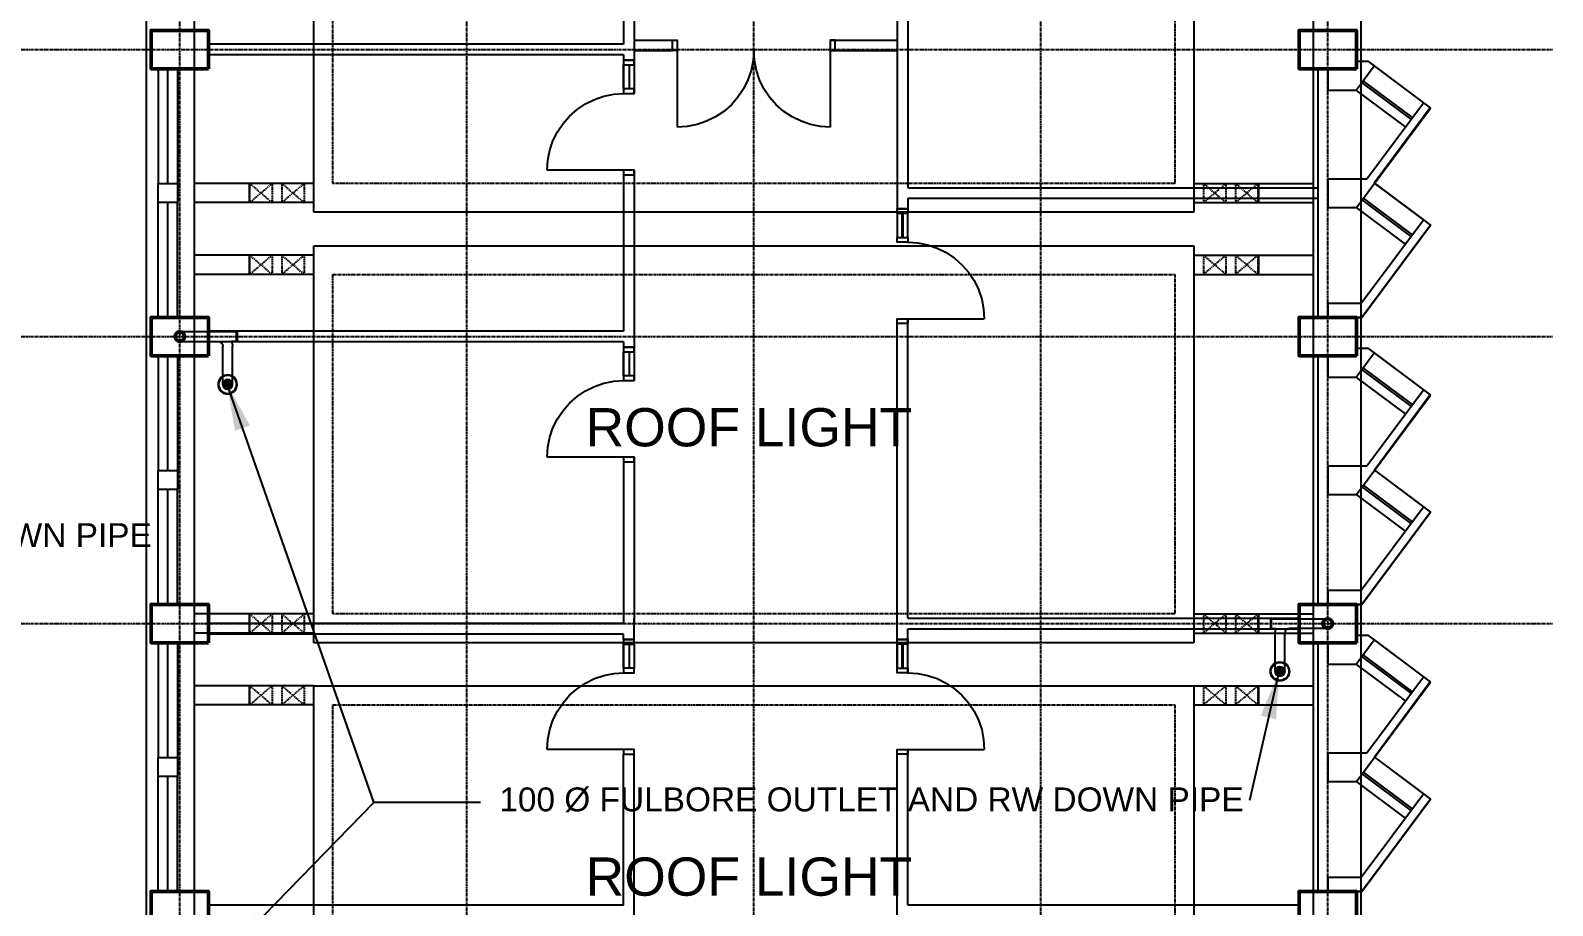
# Model space of a CAD drawing. Header units: millimetres. Extents: x -49883 to 118742, y -18440 to 67826.
# Drawn here: x 31906 to 47817, y 15828 to 24976 of the extents above; entities that cross this region are included whole.
import ezdxf

# ---------------------------------------------------------------- set-up
doc = ezdxf.new("R2010")
doc.units = ezdxf.units.MM
for name, pattern in [('PCENTRE', [50.8, 31.75, -6.35, 6.35, -6.35]), ('PCENTRE2', [28.575, 19.05, -3.175, 3.175, -3.175]), ('PDASHED', [19.05, 12.7, -6.35])]:
    doc.linetypes.add(name, pattern=pattern)
for name, color, linetype in [('Boundaries_and_building_grids', 140, 'PCENTRE2'), ('Fourth Floor - Roofs', 2, 'Continuous'), ('Fourth Floor - Structural Members', 5, 'Continuous'), ('Fourth Floor - Text and Leaders', 1, 'Continuous'), ('Third Floor - Curtain Walls', 1, 'Continuous'), ('Third Floor - Doors Windows and Openings', 1, 'Continuous'), ('Third Floor - Structural Members', 5, 'Continuous'), ('Third Floor - Walls', 3, 'Continuous')]:
    doc.layers.add(name, color=color, linetype=linetype)
doc.styles.add('Arial1', font='arial.ttf')
doc.dimstyles.new('ISO-25', dxfattribs={"dimtxt": 2.5, "dimasz": 2.5, "dimexe": 1.25, "dimexo": 0.625, "dimtad": 1, "dimtxsty": 'Standard', "dimcen": 2.5, "dimadec": 0, "dimazin": 0, "dimtfac": 1, "dimtmove": 0, "dimatfit": 3, "dimfxl": 1, "dimarcsym": 0})

# ---------------------------------------------------------------- blocks, each defined once
blk = doc.blocks.new('OffSetFullbore')
at = {"layer": 'Fourth Floor - Roofs', "linetype": 'Continuous'}
h = blk.add_hatch(dxfattribs=at)
h.set_pattern_fill('lines', color=256, scale=6.25, style=0)
h.set_pattern_definition([(0, (-14818.7696, 134.024), (0, 6.25), [])])
h.paths.add_polyline_path([(-550, -500, -1), (-450, -500, -1)])
at = {"layer": 'Fourth Floor - Roofs', "linetype": 'Continuous', "lineweight": -3}
for p, q in [((-600, 50), (0, 50)), ((-600, 50), (-600, -50)), ((-590, 50), (-590, -50)), ((-600, -50), (-541, -50)), ((-550, -500), (-550, -100)), ((-450, -500), (-450, -100)), ((0, -50), (-400, -50))]:
    blk.add_line(p, q, dxfattribs=at)
at = {"layer": 'Fourth Floor - Roofs', "linetype": 'Continuous'}
for radius in [100, 93.8, 50, 50]:
    blk.add_circle((-500, -500), radius, dxfattribs=at)
at = {"layer": 'Fourth Floor - Roofs', "linetype": 'Continuous', "lineweight": -3}
for centre, radius, start, end in [((0, 0), 50, 270, 90), ((-400, -100), 150, 160.5288, 180), ((-400, -100), 50, 90, 180)]:
    blk.add_arc(centre, radius, start, end, dxfattribs=at)
blk = doc.blocks.new('Roof Light')
at = {"layer": 'Fourth Floor - Roofs', "color": 1, "linetype": 'Continuous', "lineweight": -3}
for p, q in [((-10450, 3850), (-11700, 3850)), ((-11125, 3850), (-11125, 3650)), ((-10450, 3850), (-1250, 3850)), ((-10450, -200), (-10450, 3850)), ((-1250, 3850), (-1250, -200)), ((-1250, 3850), (0, 3850)), ((-575, 3850), (-575, 3650)), ((-10450, 3650), (-11700, 3650)), ((-1250, 3650), (0, 3650)), ((-10450, 100), (-11700, 100)), ((-11125, 100), (-11125, -100)), ((-1250, 100), (0, 100)), ((-575, 100), (-575, -100)), ((-10450, -100), (-11700, -100)), ((-1250, -100), (0, -100)), ((-1250, -200), (-10450, -200))]:
    blk.add_line(p, q, dxfattribs=at)
at = {"layer": 'Fourth Floor - Roofs', "color": 1, "linetype": 'PDASHED', "lineweight": -3}
for p, q in [((-11120, 3850), (-11120, 3650)), ((-10885, 3850), (-11120, 3650)), ((-11120, 3850), (-10885, 3650)), ((-10885, 3850), (-10885, 3650)), ((-10550, 3850), (-10785, 3650)), ((-10785, 3850), (-10785, 3650)), ((-10785, 3850), (-10550, 3650)), ((-10550, 3850), (-10550, 3650)), ((-1150, 3850), (-915, 3650)), ((-1150, 3850), (-1150, 3650)), ((-915, 3850), (-1150, 3650)), ((-915, 3850), (-915, 3650)), ((-580, 3850), (-815, 3650)), ((-815, 3850), (-580, 3650)), ((-815, 3850), (-815, 3650)), ((-580, 3850), (-580, 3650)), ((-11120, 100), (-11120, -100)), ((-10885, 100), (-11120, -100)), ((-11120, 100), (-10885, -100)), ((-10885, 100), (-10885, -100)), ((-10550, 100), (-10785, -100)), ((-10785, 100), (-10785, -100)), ((-10785, 100), (-10550, -100)), ((-10550, 100), (-10550, -100)), ((-915, 100), (-1150, -100)), ((-1150, 100), (-1150, -100)), ((-1150, 100), (-915, -100)), ((-915, 100), (-915, -100)), ((-815, 100), (-815, -100)), ((-815, 100), (-580, -100)), ((-580, 100), (-815, -100)), ((-580, 100), (-580, -100))]:
    blk.add_line(p, q, dxfattribs=at)
at = {"layer": 'Fourth Floor - Roofs', "color": 1, "linetype": 'PCENTRE', "lineweight": -3}
for p, q in [((-10250, 100), (-10250, 3650)), ((-10250, 3650), (-1450, 3650)), ((-1450, 3650), (-1450, 100)), ((-1450, 100), (-10250, 100))]:
    blk.add_line(p, q, dxfattribs=at)
blk = doc.blocks.new('Roof Light(1)')
at = {"layer": 'Fourth Floor - Roofs', "color": 1, "linetype": 'Continuous', "lineweight": -3}
for p, q in [((-10450, 3850), (-11700, 3850)), ((-11125, 3850), (-11125, 3650)), ((-10450, 3950), (-1250, 3950)), ((-10450, -200), (-10450, 3950)), ((-1250, 3950), (-1250, -200)), ((-1250, 3850), (0, 3850)), ((-575, 3850), (-575, 3650)), ((-10450, 3650), (-11700, 3650)), ((-1250, 3650), (0, 3650)), ((-10450, 100), (-11700, 100)), ((-11125, 100), (-11125, -100)), ((-1250, 100), (0, 100)), ((-575, 100), (-575, -100)), ((-10450, -100), (-11700, -100)), ((-1250, -100), (0, -100)), ((-1250, -200), (-10450, -200))]:
    blk.add_line(p, q, dxfattribs=at)
at = {"layer": 'Fourth Floor - Roofs', "color": 1, "linetype": 'PDASHED', "lineweight": -3}
for p, q in [((-11120, 3850), (-11120, 3650)), ((-11120, 3850), (-10885, 3650)), ((-10885, 3850), (-11120, 3650)), ((-10885, 3850), (-10885, 3650)), ((-10785, 3850), (-10785, 3650)), ((-10785, 3850), (-10550, 3650)), ((-10550, 3850), (-10785, 3650)), ((-10550, 3850), (-10550, 3650)), ((-1150, 3850), (-1150, 3650)), ((-1150, 3850), (-915, 3650)), ((-915, 3850), (-1150, 3650)), ((-915, 3850), (-915, 3650)), ((-815, 3850), (-815, 3650)), ((-815, 3850), (-580, 3650)), ((-580, 3850), (-815, 3650)), ((-580, 3850), (-580, 3650)), ((-10885, 100), (-11120, -100)), ((-11120, 100), (-10885, -100)), ((-11120, 100), (-11120, -100)), ((-10885, 100), (-10885, -100)), ((-10785, 100), (-10785, -100)), ((-10550, 100), (-10785, -100)), ((-10785, 100), (-10550, -100)), ((-10550, 100), (-10550, -100)), ((-1150, 100), (-915, -100)), ((-1150, 100), (-1150, -100)), ((-915, 100), (-1150, -100)), ((-915, 100), (-915, -100)), ((-580, 100), (-815, -100)), ((-815, 100), (-815, -100)), ((-815, 100), (-580, -100)), ((-580, 100), (-580, -100))]:
    blk.add_line(p, q, dxfattribs=at)
at = {"layer": 'Fourth Floor - Roofs', "color": 1, "linetype": 'PCENTRE', "lineweight": -3}
for p, q in [((-10250, 100), (-10250, 3650)), ((-10250, 3650), (-1450, 3650)), ((-1450, 3650), (-1450, 100)), ((-1450, 100), (-10250, 100))]:
    blk.add_line(p, q, dxfattribs=at)

msp = doc.modelspace()

# ---------------------------------------------------------------- linework, layer by layer
at = {"layer": 'Boundaries_and_building_grids', "color": 140, "linetype": 'PCENTRE', "lineweight": -3}
for p, q in [((33467, -6274), (33467, 67826)), ((36467, -6274), (36467, 67826)), ((39467, -6274), (39467, 67826)), ((42467, -6274), (42467, 67826)), ((45467, -6274), (45467, 67826)), ((-49883, 24776), (47817, 24776)), ((-49883, 21776), (47817, 21776)), ((-49883, 18776), (47817, 18776))]:
    msp.add_line(p, q, dxfattribs=at)
at = {"layer": 'Fourth Floor - Roofs', "color": 3, "linetype": 'Continuous'}
for p, q in [((45817, -4124, 13800), (45817, 65676, 13800)), ((33117, 36526, 13800), (33117, 13026, 13800))]:
    msp.add_line(p, q, dxfattribs=at)
at = {"layer": 'Fourth Floor - Roofs', "color": 3, "linetype": 'Continuous', "lineweight": -3}
for p, q in [((45317, -3624, 13800), (45317, 65176, 13800)), ((33617, 37026, 13800), (33617, 12526, 13800))]:
    msp.add_line(p, q, dxfattribs=at)
at = {"layer": 'Fourth Floor - Roofs', "color": 1, "linetype": 'Continuous', "lineweight": -3, "elevation": 13800}
msp.add_lwpolyline([(45767, 24976), (45767, 24653), (45887, 24653), (46538, 24167), (45951, 23381), (46543, 22939), (45823, 21976), (45767, 21976), (45767, 21653), (45887, 21653), (46538, 21167), (45956, 20378), (46543, 19939), (45823, 18976), (45767, 18976), (45767, 18653), (45887, 18653), (46538, 18167), (45956, 17378), (46543, 16939), (45823, 15976), (45767, 15976)], dxfattribs=at)
at = {"layer": 'Fourth Floor - Structural Members', "color": 8, "linetype": 'Continuous', "lineweight": 50, "elevation": 13800}
for points in [[(33767, 24576), (33767, 24976), (33167, 24976), (33167, 24576), (33767, 24576)], [(45767, 24576), (45767, 24976), (45167, 24976), (45167, 24576), (45767, 24576)], [(33767, 21576), (33767, 21976), (33167, 21976), (33167, 21576), (33767, 21576)], [(45767, 21576), (45767, 21976), (45167, 21976), (45167, 21576), (45767, 21576)], [(33767, 18576), (33767, 18976), (33167, 18976), (33167, 18576), (33767, 18576)], [(45767, 18576), (45767, 18976), (45167, 18976), (45167, 18576), (45767, 18576)], [(33767, 15576), (33767, 15976), (33167, 15976), (33167, 15576), (33767, 15576)], [(45767, 15576), (45767, 15976), (45167, 15976), (45167, 15576), (45767, 15576)]]:
    msp.add_lwpolyline(points, dxfattribs=at)
at = {"layer": 'Fourth Floor - Structural Members', "color": 8, "linetype": 'Continuous', "lineweight": 50}
for centre in [(33467, 21776, 13800), (45467, 18776, 13800)]:
    msp.add_circle(centre, 50, dxfattribs=at)
at = {"layer": 'Third Floor - Curtain Walls', "color": 3, "linetype": 'Continuous'}
for p, q in [((45467, 24576, 10350), (45467, 24353, 10350)), ((45763, 24353, 10350), (45951, 24605, 10350)), ((45767, 24653, 10350), (45887, 24653, 10350)), ((45887, 24653, 10350), (45951, 24605, 10350)), ((45467, 24353, 10350), (45763, 24353, 10350)), ((45874, 23426, 10350), (46467, 24219, 10350)), ((46467, 24219, 10350), (46543, 24163, 10350)), ((45767, 23126, 10350), (46543, 24163, 10350)), ((45467, 23426, 10350), (45874, 23426, 10350)), ((45467, 23426, 10350), (45467, 23126, 10350)), ((45467, 23126, 10350), (45767, 23126, 10350)), ((45817, 22126, 10350), (46467, 22995, 10350)), ((45823, 21976, 10350), (46543, 22939, 10350)), ((46467, 22995, 10350), (46543, 22939, 10350)), ((45467, 22126, 10350), (45817, 22126, 10350)), ((45467, 22126, 10350), (45467, 21976, 10350)), ((45367, 21976, 10350), (45823, 21976, 10350)), ((45767, 21653, 10350), (45887, 21653, 10350)), ((45887, 21653, 10350), (45951, 21605, 10350)), ((45467, 21576, 10350), (45467, 21353, 10350)), ((45763, 21353, 10350), (45951, 21605, 10350)), ((45467, 21353, 10350), (45763, 21353, 10350)), ((45767, 20126, 10350), (46543, 21163, 10350)), ((45874, 20426, 10350), (46467, 21219, 10350)), ((46467, 21219, 10350), (46543, 21163, 10350)), ((45467, 20426, 10350), (45874, 20426, 10350)), ((45467, 20426, 10350), (45467, 20126, 10350)), ((45467, 20126, 10350), (45767, 20126, 10350)), ((45817, 19126, 10350), (46467, 19995, 10350)), ((45823, 18976, 10350), (46543, 19939, 10350)), ((46467, 19995, 10350), (46543, 19939, 10350)), ((45467, 19126, 10350), (45467, 18976, 10350)), ((45467, 19126, 10350), (45817, 19126, 10350)), ((45367, 18976, 10350), (45823, 18976, 10350)), ((45767, 18653, 10350), (45887, 18653, 10350)), ((45887, 18653, 10350), (45951, 18605, 10350)), ((45467, 18576, 10350), (45467, 18353, 10350)), ((45763, 18353, 10350), (45951, 18605, 10350)), ((45467, 18353, 10350), (45763, 18353, 10350)), ((45767, 17126, 10350), (46543, 18163, 10350)), ((45874, 17426, 10350), (46467, 18219, 10350)), ((46467, 18219, 10350), (46543, 18163, 10350)), ((45467, 17426, 10350), (45874, 17426, 10350)), ((45467, 17426, 10350), (45467, 17126, 10350)), ((45467, 17126, 10350), (45767, 17126, 10350)), ((45817, 16126, 10350), (46467, 16995, 10350)), ((45823, 15976, 10350), (46543, 16939, 10350)), ((46467, 16995, 10350), (46543, 16939, 10350)), ((45467, 16126, 10350), (45817, 16126, 10350)), ((45467, 16126, 10350), (45467, 15976, 10350)), ((45367, 15976, 10350), (45823, 15976, 10350))]:
    msp.add_line(p, q, dxfattribs=at)
at = {"layer": 'Third Floor - Curtain Walls', "color": 3, "linetype": 'Continuous', "elevation": 10350}
for points in [[(45367, 21976), (45367, 24576), (45767, 24576), (45767, 24653)], [(33442, 23176), (33242, 23176), (33242, 23376), (33442, 23376), (33442, 23176)], [(45367, 18976), (45367, 21576), (45767, 21576), (45767, 21653)], [(33442, 20176), (33242, 20176), (33242, 20376), (33442, 20376), (33442, 20176)], [(45367, 15976), (45367, 18576), (45767, 18576), (45767, 18653)], [(33442, 17176), (33242, 17176), (33242, 17376), (33442, 17376), (33442, 17176)]]:
    msp.add_lwpolyline(points, dxfattribs=at)
at = {"layer": 'Third Floor - Doors Windows and Openings', "linetype": 'Continuous'}
for p, q in [((38667, 24765, 10350), (38667, 23965, 10350)), ((40267, 24765, 10350), (40267, 23965, 10350)), ((38107, 24616, 10350), (38107, 24366, 10350)), ((38107, 24366, 10350), (38107, 24616, 10350)), ((38167, 24366, 10350), (38167, 24616, 10350)), ((38217, 24616, 10350), (38217, 24366, 10350)), ((38107, 23516, 10350), (37307, 23516, 10350)), ((40967, 23061, 10350), (40967, 22811, 10350)), ((41017, 22811, 10350), (41017, 23061, 10350)), ((41027, 23061, 10350), (41027, 22811, 10350)), ((41077, 22811, 10350), (41077, 23061, 10350)), ((41077, 21961, 10350), (41877, 21961, 10350)), ((38107, 21616, 10350), (38107, 21366, 10350)), ((38107, 21366, 10350), (38107, 21616, 10350)), ((38167, 21366, 10350), (38167, 21616, 10350)), ((38217, 21616, 10350), (38217, 21366, 10350)), ((38107, 20516, 10350), (37307, 20516, 10350)), ((38107, 18561, 10350), (38107, 18311, 10350)), ((38107, 18311, 10350), (38107, 18561, 10350)), ((38167, 18311, 10350), (38167, 18561, 10350)), ((38217, 18561, 10350), (38217, 18311, 10350)), ((40967, 18561, 10350), (40967, 18311, 10350)), ((41017, 18311, 10350), (41017, 18561, 10350)), ((41027, 18561, 10350), (41027, 18311, 10350)), ((41077, 18311, 10350), (41077, 18561, 10350)), ((38107, 17461, 10350), (37307, 17461, 10350)), ((41077, 17461, 10350), (41877, 17461, 10350))]:
    msp.add_line(p, q, dxfattribs=at)
at = {"layer": 'Third Floor - Doors Windows and Openings'}
for p, q in [((39467, 24765, 10350), (39460, 24660, 10350)), ((39474, 24660, 10350), (39467, 24765, 10350)), ((39440, 24558, 10350), (39406, 24459, 10350)), ((39460, 24660, 10350), (39440, 24558, 10350)), ((39494, 24558, 10350), (39474, 24660, 10350)), ((39528, 24459, 10350), (39494, 24558, 10350)), ((39360, 24365, 10350), (39302, 24278, 10350)), ((39406, 24459, 10350), (39360, 24365, 10350)), ((39574, 24365, 10350), (39528, 24459, 10350)), ((39633, 24278, 10350), (39574, 24365, 10350)), ((37620, 24150, 10350), (37707, 24209, 10350)), ((37707, 24209, 10350), (37801, 24255, 10350)), ((37801, 24255, 10350), (37900, 24288, 10350)), ((37900, 24288, 10350), (38003, 24309, 10350)), ((38003, 24309, 10350), (38107, 24316, 10350)), ((39233, 24199, 10350), (39154, 24130, 10350)), ((39302, 24278, 10350), (39233, 24199, 10350)), ((39702, 24199, 10350), (39633, 24278, 10350)), ((39780, 24130, 10350), (39702, 24199, 10350)), ((37473, 24003, 10350), (37542, 24081, 10350)), ((37542, 24081, 10350), (37620, 24150, 10350)), ((39067, 24072, 10350), (38973, 24026, 10350)), ((39154, 24130, 10350), (39067, 24072, 10350)), ((39867, 24072, 10350), (39780, 24130, 10350)), ((39961, 24026, 10350), (39867, 24072, 10350)), ((37368, 23822, 10350), (37414, 23916, 10350)), ((37414, 23916, 10350), (37473, 24003, 10350)), ((38772, 23972, 10350), (38667, 23965, 10350)), ((38874, 23992, 10350), (38772, 23972, 10350)), ((38973, 24026, 10350), (38874, 23992, 10350)), ((40060, 23992, 10350), (39961, 24026, 10350)), ((40163, 23972, 10350), (40060, 23992, 10350)), ((40267, 23965, 10350), (40163, 23972, 10350)), ((37314, 23620, 10350), (37334, 23723, 10350)), ((37334, 23723, 10350), (37368, 23822, 10350)), ((37307, 23516, 10350), (37314, 23620, 10350)), ((41077, 22761, 10350), (41182, 22754, 10350)), ((41182, 22754, 10350), (41284, 22733, 10350)), ((41284, 22733, 10350), (41383, 22700, 10350)), ((41383, 22700, 10350), (41477, 22654, 10350)), ((41477, 22654, 10350), (41564, 22595, 10350)), ((41564, 22595, 10350), (41643, 22526, 10350)), ((41643, 22526, 10350), (41712, 22448, 10350)), ((41712, 22448, 10350), (41770, 22361, 10350)), ((41770, 22361, 10350), (41816, 22267, 10350)), ((41816, 22267, 10350), (41850, 22168, 10350)), ((41850, 22168, 10350), (41870, 22065, 10350)), ((41870, 22065, 10350), (41877, 21961, 10350)), ((37620, 21150, 10350), (37707, 21209, 10350)), ((37707, 21209, 10350), (37801, 21255, 10350)), ((37801, 21255, 10350), (37900, 21288, 10350)), ((37900, 21288, 10350), (38003, 21309, 10350)), ((38003, 21309, 10350), (38107, 21316, 10350)), ((37473, 21003, 10350), (37542, 21081, 10350)), ((37542, 21081, 10350), (37620, 21150, 10350)), ((37368, 20822, 10350), (37414, 20916, 10350)), ((37414, 20916, 10350), (37473, 21003, 10350)), ((37314, 20620, 10350), (37334, 20723, 10350)), ((37334, 20723, 10350), (37368, 20822, 10350)), ((37307, 20516, 10350), (37314, 20620, 10350)), ((37620, 18095, 10350), (37707, 18154, 10350)), ((37707, 18154, 10350), (37801, 18200, 10350)), ((37801, 18200, 10350), (37900, 18233, 10350)), ((37900, 18233, 10350), (38003, 18254, 10350)), ((38003, 18254, 10350), (38107, 18261, 10350)), ((41077, 18261, 10350), (41182, 18254, 10350)), ((41182, 18254, 10350), (41284, 18233, 10350)), ((41284, 18233, 10350), (41383, 18200, 10350)), ((41383, 18200, 10350), (41477, 18154, 10350)), ((41477, 18154, 10350), (41564, 18095, 10350)), ((37473, 17948, 10350), (37542, 18026, 10350)), ((37542, 18026, 10350), (37620, 18095, 10350)), ((41564, 18095, 10350), (41643, 18026, 10350)), ((41643, 18026, 10350), (41712, 17948, 10350)), ((37368, 17767, 10350), (37414, 17861, 10350)), ((37414, 17861, 10350), (37473, 17948, 10350)), ((41712, 17948, 10350), (41770, 17861, 10350)), ((41770, 17861, 10350), (41816, 17767, 10350)), ((37314, 17565, 10350), (37334, 17668, 10350)), ((37334, 17668, 10350), (37368, 17767, 10350)), ((41816, 17767, 10350), (41850, 17668, 10350)), ((41850, 17668, 10350), (41870, 17565, 10350)), ((37307, 17461, 10350), (37314, 17565, 10350)), ((41870, 17565, 10350), (41877, 17461, 10350))]:
    msp.add_line(p, q, dxfattribs=at)
at = {"layer": 'Third Floor - Doors Windows and Openings', "color": 1, "linetype": 'Continuous'}
for p, q in [((33442, 24576, 10350), (33242, 24576, 10350)), ((33242, 24576, 10350), (33242, 23376, 10350)), ((33342, 23376, 10350), (33342, 24576, 10350)), ((33442, 24576, 10350), (33442, 23376, 10350)), ((45951, 24605, 10350), (46467, 24219, 10350)), ((46279, 23967, 10350), (45763, 24353, 10350)), ((46339, 24048, 10350), (45823, 24433, 10350)), ((45835, 24449, 10350), (46351, 24064, 10350)), ((45956, 23378, 10350), (46467, 22995, 10350)), ((33242, 21976, 10350), (33242, 23176, 10350)), ((33342, 21976, 10350), (33342, 23176, 10350)), ((33442, 21976, 10350), (33442, 23176, 10350)), ((46279, 22743, 10350), (45767, 23126, 10350)), ((46339, 22823, 10350), (45827, 23206, 10350)), ((45839, 23222, 10350), (46351, 22839, 10350)), ((33242, 21976, 10350), (33442, 21976, 10350)), ((33442, 21576, 10350), (33242, 21576, 10350)), ((33242, 21576, 10350), (33242, 20376, 10350)), ((33342, 20376, 10350), (33342, 21576, 10350)), ((33442, 21576, 10350), (33442, 20376, 10350)), ((45951, 21605, 10350), (46467, 21219, 10350)), ((46279, 20967, 10350), (45763, 21353, 10350)), ((46339, 21048, 10350), (45823, 21433, 10350)), ((45835, 21449, 10350), (46351, 21064, 10350)), ((45956, 20378, 10350), (46467, 19995, 10350)), ((45839, 20222, 10350), (46351, 19839, 10350)), ((33242, 18976, 10350), (33242, 20176, 10350)), ((33342, 18976, 10350), (33342, 20176, 10350)), ((33442, 18976, 10350), (33442, 20176, 10350)), ((46279, 19743, 10350), (45767, 20126, 10350)), ((46339, 19823, 10350), (45827, 20206, 10350)), ((33242, 18976, 10350), (33442, 18976, 10350)), ((33242, 18576, 10350), (33242, 17376, 10350)), ((33442, 18576, 10350), (33242, 18576, 10350)), ((33342, 17376, 10350), (33342, 18576, 10350)), ((33442, 18576, 10350), (33442, 17376, 10350)), ((45951, 18605, 10350), (46467, 18219, 10350)), ((46279, 17967, 10350), (45763, 18353, 10350)), ((46339, 18048, 10350), (45823, 18433, 10350)), ((45835, 18449, 10350), (46351, 18064, 10350)), ((45956, 17378, 10350), (46467, 16995, 10350)), ((46339, 16823, 10350), (45827, 17206, 10350)), ((45839, 17222, 10350), (46351, 16839, 10350)), ((33242, 15976, 10350), (33242, 17176, 10350)), ((33342, 15976, 10350), (33342, 17176, 10350)), ((33442, 15976, 10350), (33442, 17176, 10350)), ((46279, 16743, 10350), (45767, 17126, 10350)), ((33242, 15976, 10350), (33442, 15976, 10350))]:
    msp.add_line(p, q, dxfattribs=at)
at = {"layer": 'Third Floor - Doors Windows and Openings', "linetype": 'Continuous', "elevation": 10350}
for points in [[(38617, 24765), (38617, 24875), (38667, 24875), (38667, 24765), (38617, 24765)], [(40317, 24765), (40317, 24875), (40267, 24875), (40267, 24765), (40317, 24765)], [(38107, 24616), (38217, 24616), (38217, 24666), (38107, 24666), (38107, 24616)], [(38107, 24316), (38217, 24316), (38217, 24366), (38107, 24366), (38107, 24316)], [(38107, 23466), (38217, 23466), (38217, 23516), (38107, 23516), (38107, 23466)], [(41077, 23061), (40967, 23061), (40967, 23111), (41077, 23111), (41077, 23061)], [(41077, 22761), (40967, 22761), (40967, 22811), (41077, 22811), (41077, 22761)], [(41077, 21911), (40967, 21911), (40967, 21961), (41077, 21961), (41077, 21911)], [(38107, 21616), (38217, 21616), (38217, 21666), (38107, 21666), (38107, 21616)], [(38107, 21316), (38217, 21316), (38217, 21366), (38107, 21366), (38107, 21316)], [(38107, 20466), (38217, 20466), (38217, 20516), (38107, 20516), (38107, 20466)], [(38107, 18561), (38217, 18561), (38217, 18611), (38107, 18611), (38107, 18561)], [(41077, 18561), (40967, 18561), (40967, 18611), (41077, 18611), (41077, 18561)], [(38107, 18261), (38217, 18261), (38217, 18311), (38107, 18311), (38107, 18261)], [(41077, 18261), (40967, 18261), (40967, 18311), (41077, 18311), (41077, 18261)], [(38107, 17411), (38217, 17411), (38217, 17461), (38107, 17461), (38107, 17411)], [(41077, 17411), (40967, 17411), (40967, 17461), (41077, 17461), (41077, 17411)]]:
    msp.add_lwpolyline(points, dxfattribs=at)
at = {"layer": 'Third Floor - Structural Members', "color": 5, "linetype": 'Continuous', "elevation": 10350}
for points in [[(33767, 24576), (33767, 24976), (33167, 24976), (33167, 24576), (33767, 24576)], [(45767, 24576), (45767, 24976), (45167, 24976), (45167, 24576), (45767, 24576)], [(33767, 21576), (33767, 21976), (33167, 21976), (33167, 21576), (33767, 21576)], [(45767, 21576), (45767, 21976), (45167, 21976), (45167, 21576), (45767, 21576)], [(33767, 18576), (33767, 18976), (33167, 18976), (33167, 18576), (33767, 18576)], [(45767, 18576), (45767, 18976), (45167, 18976), (45167, 18576), (45767, 18576)], [(33767, 15576), (33767, 15976), (33167, 15976), (33167, 15576), (33767, 15576)], [(45767, 15576), (45767, 15976), (45167, 15976), (45167, 15576), (45767, 15576)]]:
    msp.add_lwpolyline(points, dxfattribs=at)
at = {"layer": 'Third Floor - Structural Members', "color": 5, "linetype": 'Continuous', "lineweight": -3}
for centre in [(33467, 21776, 10350), (45467, 18776, 10350)]:
    msp.add_circle(centre, 50, dxfattribs=at)
at = {"layer": 'Third Floor - Walls', "color": 2, "linetype": 'Continuous'}
for p, q in [((40967, 26461, 10350), (40967, 23111, 10350)), ((41077, 26461, 10350), (41077, 23331, 10350)), ((38107, 25071, 10350), (38107, 24831, 10350)), ((38217, 25071, 10350), (38217, 24316, 10350)), ((38107, 24831, 10350), (33767, 24831, 10350)), ((38217, 24875, 10350), (38617, 24875, 10350)), ((40267, 24875, 10350), (40967, 24875, 10350)), ((38107, 24721, 10350), (33767, 24721, 10350)), ((38107, 24721, 10350), (38107, 24316, 10350)), ((38107, 24666, 10350), (38217, 24666, 10350)), ((38217, 24765, 10350), (38617, 24765, 10350)), ((40317, 24765, 10350), (40967, 24765, 10350)), ((38107, 23516, 10350), (38107, 21831, 10350)), ((38107, 23466, 10350), (38217, 23466, 10350)), ((38217, 23516, 10350), (38217, 21316, 10350)), ((41077, 23331, 10350), (45367, 23331, 10350)), ((41077, 23111, 10350), (40967, 23111, 10350)), ((41077, 23221, 10350), (45367, 23221, 10350)), ((41077, 23221, 10350), (41077, 23111, 10350)), ((40967, 18261, 10350), (40967, 21961, 10350)), ((41077, 18831, 10350), (41077, 21961, 10350)), ((38107, 21831, 10350), (33767, 21831, 10350)), ((41077, 21911, 10350), (40967, 21911, 10350)), ((38107, 21721, 10350), (33767, 21721, 10350)), ((38107, 21721, 10350), (38107, 21316, 10350)), ((38107, 21666, 10350), (38217, 21666, 10350)), ((38107, 20516, 10350), (38107, 18776, 10350)), ((38107, 20466, 10350), (38217, 20466, 10350)), ((38217, 20516, 10350), (38217, 18792, 10350)), ((33767, 18831, 10350), (33767, 18721, 10350)), ((38107, 18776, 10350), (33767, 18776, 10350)), ((38217, 18611, 10350), (38217, 18831, 10350)), ((41077, 18831, 10350), (45167, 18831, 10350)), ((45167, 18831, 10350), (45167, 18721, 10350)), ((38107, 18666, 10350), (33767, 18666, 10350)), ((38107, 18611, 10350), (38107, 18666, 10350)), ((41077, 18721, 10350), (45167, 18721, 10350)), ((41077, 18261, 10350), (41077, 18721, 10350)), ((38107, 18611, 10350), (38217, 18611, 10350)), ((41077, 18611, 10350), (40967, 18611, 10350)), ((38107, 17411, 10350), (38217, 17411, 10350)), ((38107, 15831, 10350), (38107, 17411, 10350)), ((38217, 15611, 10350), (38217, 17411, 10350)), ((40967, 15261, 10350), (40967, 17461, 10350)), ((41077, 17411, 10350), (40967, 17411, 10350)), ((41077, 15831, 10350), (41077, 17461, 10350)), ((33767, 15831, 10350), (33767, 15721, 10350)), ((38107, 15831, 10350), (33767, 15831, 10350)), ((45167, 15831, 10350), (41077, 15831, 10350))]:
    msp.add_line(p, q, dxfattribs=at)

# ---------------------------------------------------------------- block references
at = {"layer": 'Fourth Floor - Roofs', "color": 1, "linetype": 'PDASHED', "lineweight": -3}
for name, p in [('Roof Light(1)', (45317, 23276, 13800)), ('Roof Light(1)', (45317, 18776, 13800)), ('Roof Light', (45317, 14276, 13800))]:
    msp.add_blockref(name, p, dxfattribs=at)
at = {"layer": 'Fourth Floor - Roofs', "color": 1, "linetype": 'Continuous', "lineweight": -3, "xscale": -1}
msp.add_blockref('OffSetFullbore', (33467, 21776, 13800), dxfattribs=at)
at = {"layer": 'Fourth Floor - Roofs', "color": 1, "linetype": 'Continuous', "lineweight": -3}
msp.add_blockref('OffSetFullbore', (45467, 18776, 13800), dxfattribs=at)

# ---------------------------------------------------------------- texts
at = {"layer": 'Fourth Floor - Text and Leaders', "color": 1, "linetype": 'Continuous', "char_height": 400, "attachment_point": 1, "style": 'Arial1'}
for insert in [(37709, 21028, 13800), (37709, 16331, 13800)]:
    msp.add_mtext('ROOF LIGHT', dxfattribs=dict(at, insert=insert))
at = {"layer": 'Fourth Floor - Text and Leaders', "color": 2, "linetype": 'Continuous', "insert": (25394, 19825, 13800), "char_height": 250, "attachment_point": 1, "style": 'Arial1'}
msp.add_mtext('150 Ø FULBORE OUTLET AND RW DOWN PIPE', dxfattribs=at)
at = {"layer": 'Fourth Floor - Text and Leaders', "color": 2, "insert": (36807, 17063, 13800), "char_height": 250, "attachment_point": 1, "style": 'Arial1'}
msp.add_mtext('100 Ø FULBORE OUTLET AND RW DOWN PIPE', dxfattribs=at)

# ---------------------------------------------------------------- leaders
at = {"layer": 'Fourth Floor - Text and Leaders', "color": 5, "linetype": 'Continuous', "lineweight": -3}
for points in [[(33957, 21290, 13800), (35491, 16908, 13800), (36612, 16908, 13800)], [(44959, 18283, 13800), (44648, 16926, 13800)], [(33955, 15324, 13800), (35500, 16908, 13800)]]:
    msp.add_leader(points, dimstyle='ISO-25', override={"dimscale": 1, "dimasz": 500, "dimclrd": 1}, dxfattribs=at)

doc.saveas('drawing.dxf')
